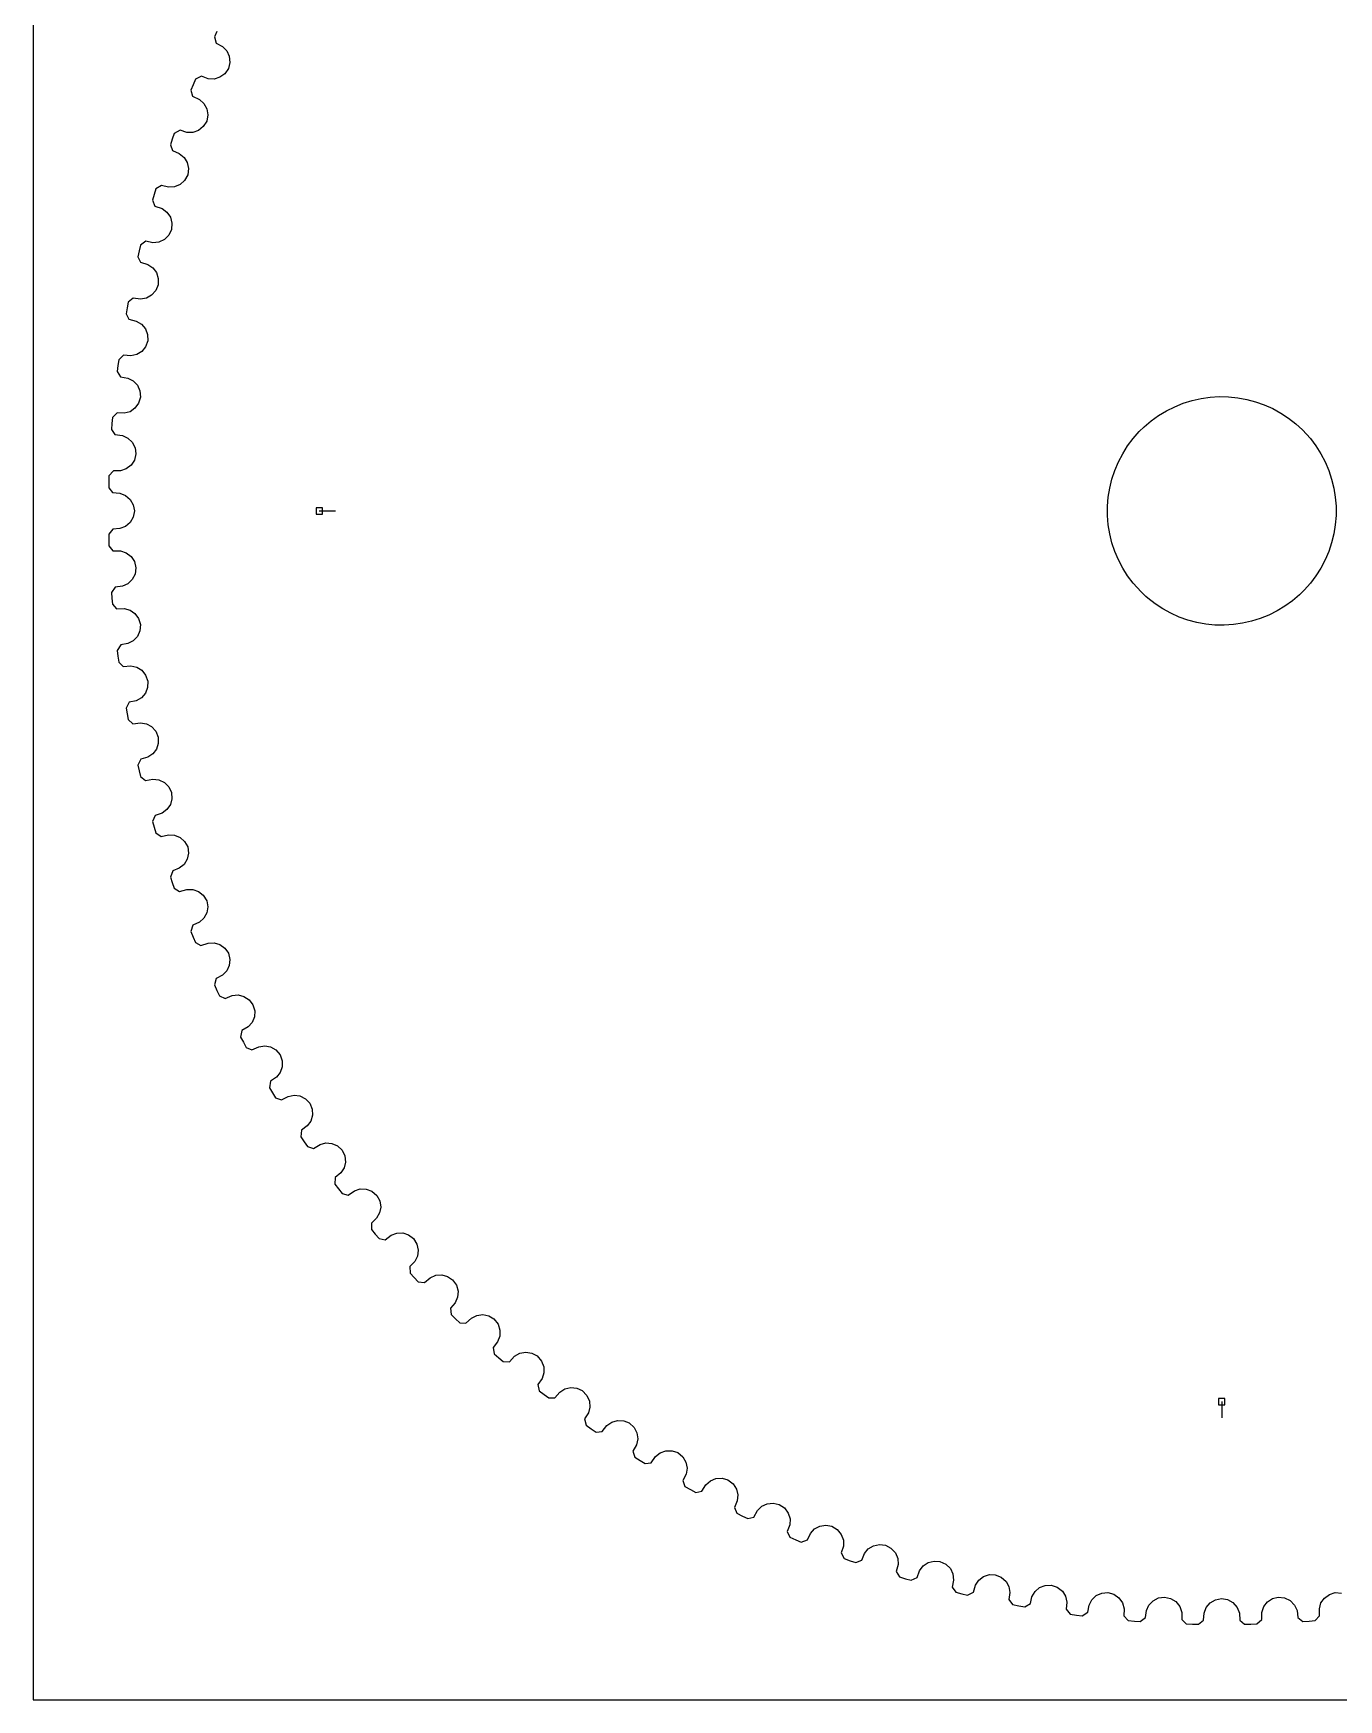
# Model space of a CAD drawing. Extents: x 0 to 216, y 0 to 279.
# Drawn here: x 0 to 115.5, y 0 to 147.4 of the extents above; entities that cross this region are included whole.
import ezdxf

# ---------------------------------------------------------------- set-up
doc = ezdxf.new("R2010")
doc.units = 0

msp = doc.modelspace()

# ---------------------------------------------------------------- linework, layer by layer
at = {"layer": 'annotation', "color": 1}
for p, q in [((25.295276, 105.131258), (26.724026, 105.131257)), ((105.131257, 26.360251), (105.131257, 24.931502))]:
    msp.add_line(p, q, dxfattribs=at)
at = {"layer": 'boundary', "color": 5}
for p, q in [((16.238119, 147.531074), (16.015767, 147.056905)), ((16.015767, 147.056905), (16.167356, 146.494857)), ((16.167356, 146.494857), (16.723488, 146.199569)), ((16.723488, 146.199569), (17.104999, 145.820126)), ((17.104999, 145.820126), (17.330463, 145.33849)), ((17.387116, 144.800823), (17.262299, 144.252885)), ((17.330463, 145.33849), (17.387116, 144.800823)), ((14.344454, 143.303204), (14.140887, 142.820736)), ((14.863657, 143.566638), (14.344454, 143.303204)), ((15.455172, 143.35103), (14.863657, 143.566638)), ((15.992319, 143.321671), (15.455172, 143.35103)), ((16.501033, 143.47637), (15.992319, 143.321671)), ((16.938572, 143.793862), (16.501033, 143.47637)), ((17.262299, 144.252885), (16.938572, 143.793862)), ((14.140887, 142.820736), (13.943643, 142.335567)), ((13.943643, 142.335567), (14.094367, 141.809296)), ((14.094367, 141.809296), (14.695256, 141.516406)), ((14.695256, 141.516406), (15.096068, 141.157414)), ((15.096068, 141.157414), (15.346428, 140.688326)), ((15.431203, 140.154292), (15.335224, 139.600541)), ((15.346428, 140.688326), (15.431203, 140.154292)), ((12.9758, 138.789789), (12.471131, 138.499479)), ((13.577798, 138.60531), (12.9758, 138.789789)), ((14.115774, 138.604172), (13.577798, 138.60531)), ((14.61567, 138.785329), (14.115774, 138.604172)), ((15.035993, 139.125234), (14.61567, 138.785329)), ((15.335224, 139.600541), (15.035993, 139.125234)), ((12.293083, 138.006946), (12.121467, 137.51213)), ((12.121467, 137.51213), (12.299579, 136.99451)), ((12.471131, 138.499479), (12.293083, 138.006946)), ((12.299579, 136.99451), (12.914896, 136.733438)), ((12.914896, 136.733438), (13.334069, 136.395919)), ((13.334069, 136.395919), (13.608616, 135.940632)), ((13.608616, 135.940632), (13.721188, 135.411683)), ((13.380347, 134.36343), (12.978397, 134.001943)), ((13.654265, 134.853783), (13.380347, 134.36343)), ((13.721188, 135.411683), (13.654265, 134.853783)), ((10.699691, 133.103203), (10.554224, 132.599981)), ((10.851801, 133.604347), (10.699691, 133.103203)), ((11.340495, 133.920598), (10.851801, 133.604347)), ((11.95131, 133.767866), (11.340495, 133.920598)), ((12.488662, 133.794948), (11.95131, 133.767866)), ((12.978397, 134.001943), (12.488662, 133.794948)), ((10.554224, 132.599981), (10.75915, 132.092412)), ((10.75915, 132.092412), (11.387391, 131.863934)), ((11.387391, 131.863934), (11.823587, 131.548825)), ((11.823587, 131.548825), (12.121576, 131.108481)), ((12.224083, 130.025471), (11.976206, 129.521525)), ((12.121576, 131.108481), (12.261744, 130.586172)), ((12.261744, 130.586172), (12.224083, 130.025471)), ((9.490832, 128.631086), (9.365179, 128.122679)), ((9.962399, 128.972548), (9.490832, 128.631086)), ((10.580373, 128.851984), (9.962399, 128.972548)), ((11.115551, 128.907079), (10.580373, 128.851984)), ((11.593762, 129.139493), (11.115551, 128.907079)), ((11.976206, 129.521525), (11.593762, 129.139493)), ((9.365179, 128.122679), (9.246273, 127.612611)), ((9.246273, 127.612611), (9.477494, 127.11646)), ((9.477494, 127.11646), (10.116787, 126.921178)), ((10.116787, 126.921178), (10.568855, 126.629311)), ((10.568855, 126.629311), (10.889469, 126.20505)), ((10.889469, 126.20505), (11.056822, 125.690833)), ((11.056822, 125.690833), (11.048525, 125.128991)), ((8.845044, 123.95903), (8.39194, 123.593496)), ((9.468516, 123.871046), (8.845044, 123.95903)), ((10.000067, 123.95405), (9.468516, 123.871046)), ((10.465409, 124.211263), (10.000067, 123.95405)), ((10.827414, 124.612697), (10.465409, 124.211263)), ((11.048525, 125.128991), (10.827414, 124.612697)), ((8.293164, 123.079175), (8.201133, 122.563504)), ((8.201133, 122.563504), (8.457928, 122.080174)), ((8.39194, 123.593496), (8.293164, 123.079175)), ((8.457928, 122.080174), (9.106619, 121.918555)), ((9.106619, 121.918555), (9.573312, 121.650758)), ((9.573312, 121.650758), (9.915703, 121.243928)), ((9.915703, 121.243928), (10.109732, 120.739257)), ((9.937086, 119.650538), (9.596554, 119.230636)), ((10.130903, 120.177623), (9.937086, 119.650538)), ((10.109732, 120.739257), (10.130903, 120.177623)), ((7.486563, 117.986387), (7.421609, 117.46667)), ((7.558361, 118.505273), (7.486563, 117.986387)), ((7.99165, 118.894048), (7.558361, 118.505273)), ((8.61875, 118.838851), (7.99165, 118.894048)), ((9.145316, 118.949559), (8.61875, 118.838851)), ((9.596554, 119.230636), (9.145316, 118.949559)), ((7.421609, 117.46667), (7.703407, 116.997455)), ((7.703407, 116.997455), (8.359572, 116.87007)), ((8.359572, 116.87007), (8.839751, 116.627072)), ((8.839751, 116.627072), (9.203004, 116.238712)), ((9.203004, 116.238712), (9.423073, 115.744829)), ((9.473603, 115.185094), (9.307588, 114.648579)), ((9.423073, 115.744829), (9.473603, 115.185094)), ((7.404489, 113.79128), (6.992056, 113.380321)), ((8.033665, 113.768941), (7.404489, 113.79128)), ((8.553589, 113.907062), (8.033665, 113.768941)), ((8.989579, 114.211411), (8.553589, 113.907062)), ((9.307588, 114.648579), (8.989579, 114.211411)), ((6.947546, 112.858477), (6.909879, 112.336084)), ((6.909879, 112.336084), (7.215884, 111.88221)), ((6.992056, 113.380321), (6.947546, 112.858477)), ((7.215884, 111.88221), (7.877825, 111.789327)), ((7.877825, 111.789327), (8.370049, 111.571771)), ((8.370049, 111.571771), (8.753111, 111.202968)), ((8.753111, 111.202968), (8.998705, 110.721268)), ((8.998705, 110.721268), (9.07849, 110.164987)), ((8.646146, 109.167306), (8.226653, 108.840555)), ((8.940811, 109.620514), (8.646146, 109.167306)), ((9.07849, 110.164987), (8.940811, 109.620514)), ((6.677777, 107.709349), (6.6675, 107.1857)), ((6.694897, 108.232811), (6.677777, 107.709349)), ((7.085122, 108.664781), (6.694897, 108.232811)), ((7.714717, 108.675406), (7.085122, 108.664781)), ((8.226653, 108.840555), (7.714717, 108.675406)), ((6.6675, 107.1857), (6.996757, 106.748468)), ((6.996757, 106.748468), (7.66274, 106.690345)), ((7.66274, 106.690345), (8.165543, 106.498852)), ((8.165543, 106.498852), (8.56739, 106.150611)), ((8.56739, 106.150611), (8.837989, 105.682416)), ((8.946721, 105.131074), (8.837783, 104.580149)), ((8.837989, 105.682416), (8.946721, 105.131074)), ((7.034598, 103.528602), (6.6675, 103.076794)), ((7.66274, 103.572169), (7.034598, 103.528602)), ((8.165337, 103.76388), (7.66274, 103.572169)), ((8.567184, 104.112137), (8.165337, 103.76388)), ((8.837783, 104.580149), (8.567184, 104.112137)), ((6.6675, 103.076794), (6.677777, 102.553165)), ((6.677777, 102.553165), (6.694897, 102.029693)), ((6.694897, 102.029693), (7.046593, 101.610288)), ((7.046593, 101.610288), (7.714717, 101.587109)), ((7.714717, 101.587109), (8.226864, 101.422188)), ((8.226864, 101.422188), (8.646455, 101.095458)), ((8.646455, 101.095458), (8.941017, 100.642063)), ((8.941017, 100.642063), (9.078605, 100.097164)), ((8.752802, 99.059765), (8.369837, 98.690951)), ((8.998499, 99.541288), (8.752802, 99.059765)), ((9.078605, 100.097164), (8.998499, 99.541288)), ((7.252899, 98.396822), (6.909879, 97.92641)), ((6.909879, 97.92641), (6.947546, 97.404038)), ((6.947546, 97.404038), (6.992056, 96.882173)), ((7.877825, 98.473187), (7.252899, 98.396822)), ((8.369837, 98.690951), (7.877825, 98.473187)), ((6.992056, 96.882173), (7.365318, 96.481756)), ((7.365318, 96.481756), (8.033665, 96.493574)), ((8.033665, 96.493574), (8.553795, 96.355692)), ((8.553795, 96.355692), (8.989888, 96.051364)), ((8.989888, 96.051364), (9.307794, 95.614008)), ((9.422861, 94.517788), (9.202695, 94.024012)), ((9.307794, 95.614008), (9.473706, 95.077058)), ((9.473706, 95.077058), (9.422861, 94.517788)), ((7.739515, 93.2835), (7.421608, 92.795741)), ((8.359572, 93.392445), (7.739515, 93.2835)), ((8.839545, 93.63565), (8.359572, 93.392445)), ((9.202695, 94.024012), (8.839545, 93.63565)), ((7.421608, 92.795741), (7.486564, 92.276128)), ((7.486564, 92.276128), (7.558361, 91.757242)), ((7.558361, 91.757242), (7.952001, 91.376928)), ((7.952001, 91.376928), (8.61875, 91.423664)), ((8.61875, 91.423664), (9.145419, 91.313266)), ((9.145419, 91.313266), (9.596863, 91.032191)), ((9.596863, 91.032191), (9.937292, 90.61208)), ((9.937292, 90.61208), (10.131006, 90.084477)), ((10.131006, 90.084477), (10.109526, 89.523258)), ((9.573106, 88.611861), (9.10662, 88.34396)), ((9.915497, 89.01869), (9.573106, 88.611861)), ((10.109526, 89.523258), (9.915497, 89.01869)), ((8.493, 88.202644), (8.201133, 87.698905)), ((8.201133, 87.698905), (8.293164, 87.18334)), ((8.293164, 87.18334), (8.39194, 86.669019)), ((9.10662, 88.34396), (8.493, 88.202644)), ((8.39194, 86.669019), (8.804995, 86.309845)), ((8.804995, 86.309845), (9.468516, 86.391469)), ((9.468516, 86.391469), (10.000169, 86.308672)), ((10.000169, 86.308672), (10.465621, 86.051563)), ((10.465621, 86.051563), (10.827627, 85.649817)), ((10.827627, 85.649817), (11.048628, 85.133214)), ((10.889251, 84.05757), (10.568649, 83.633413)), ((11.056513, 84.571682), (10.889251, 84.05757)), ((11.048628, 85.133214), (11.056513, 84.571682)), ((9.511476, 83.168168), (9.246273, 82.649903)), ((9.246273, 82.649903), (9.365179, 82.139836)), ((10.116787, 83.341337), (9.511476, 83.168168)), ((10.568649, 83.633413), (10.116787, 83.341337)), ((9.365179, 82.139836), (9.490832, 81.631429)), ((9.490832, 81.631429), (9.922084, 81.294251)), ((9.922084, 81.294251), (10.580373, 81.410531)), ((10.580373, 81.410531), (11.115654, 81.355644)), ((11.115654, 81.355644), (11.593968, 81.123333)), ((11.593968, 81.123333), (11.976424, 80.741095)), ((11.976424, 80.741095), (12.224192, 80.236733)), ((12.261539, 79.676343), (12.121261, 79.15424)), ((12.224192, 80.236733), (12.261539, 79.676343)), ((10.791934, 78.193972), (10.554224, 77.662534)), ((11.387391, 78.398581), (10.791934, 78.193972)), ((11.823272, 78.713899), (11.387391, 78.398581)), ((12.121261, 79.15424), (11.823272, 78.713899)), ((10.554224, 77.662534), (10.699691, 77.159312)), ((10.699691, 77.159312), (10.851801, 76.658168)), ((10.851801, 76.658168), (11.300022, 76.344073)), ((11.300022, 76.344073), (11.95131, 76.494648)), ((11.95131, 76.494648), (12.488765, 76.467879)), ((12.488765, 76.467879), (12.978603, 76.260884)), ((12.978603, 76.260884), (13.380553, 75.899188)), ((13.380553, 75.899188), (13.654368, 75.40842)), ((13.654368, 75.40842), (13.720982, 74.850832)), ((13.33376, 73.866699), (12.914896, 73.529077)), ((13.608307, 74.322088), (13.33376, 73.866699)), ((13.720982, 74.850832), (13.608307, 74.322088)), ((12.331059, 73.293551), (12.121467, 72.750385)), ((12.121467, 72.750385), (12.293083, 72.255569)), ((12.293083, 72.255569), (12.471131, 71.762933)), ((12.914896, 73.529077), (12.331059, 73.293551)), ((12.471131, 71.762933), (12.935246, 71.472779)), ((12.935246, 71.472779), (13.577798, 71.657205)), ((13.577798, 71.657205), (14.115876, 71.658658)), ((14.115876, 71.658658), (14.615882, 71.477501)), ((14.615882, 71.477501), (15.036199, 71.137384)), ((15.036199, 71.137384), (15.335327, 70.661662)), ((15.346119, 69.574395), (15.095862, 69.10521)), ((15.335327, 70.661662), (15.430997, 70.108223)), ((15.430997, 70.108223), (15.346119, 69.574395)), ((14.124488, 68.480388), (13.943643, 67.926948)), ((13.943643, 67.926948), (14.140887, 67.441779)), ((14.695256, 68.746109), (14.124488, 68.480388)), ((15.095862, 69.10521), (14.695256, 68.746109)), ((14.140887, 67.441779), (14.344454, 66.959208)), ((14.344454, 66.959208), (14.823155, 66.693774)), ((14.823155, 66.693774), (15.455172, 66.911485)), ((15.455172, 66.911485), (15.992422, 66.941156)), ((15.992422, 66.941156), (16.501244, 66.786454)), ((16.501244, 66.786454), (16.938784, 66.468752)), ((16.938784, 66.468752), (17.262402, 66.009318)), ((17.330052, 64.924128), (17.10469, 64.442492)), ((17.262402, 66.009318), (17.38691, 65.461692)), ((17.38691, 65.461692), (17.330052, 64.924128)), ((16.167356, 63.767658), (16.015767, 63.20561)), ((16.723488, 64.062946), (16.167356, 63.767658)), ((17.10469, 64.442492), (16.723488, 64.062946)), ((16.015767, 63.20561), (16.238119, 62.731441)), ((16.238119, 62.731441), (16.46669, 62.260176)), ((16.46669, 62.260176), (16.958544, 62.020033)), ((16.958544, 62.020033), (17.578335, 62.270659)), ((17.578335, 62.270659), (18.113307, 62.328347)), ((18.113307, 62.328347), (18.629494, 62.200414)), ((18.629494, 62.200414), (19.083015, 61.906058)), ((19.083015, 61.906058), (19.430293, 61.464264)), ((19.430293, 61.464264), (19.58333, 60.923896)), ((19.58333, 60.923896), (19.554692, 60.384055)), ((18.454045, 59.168335), (18.332026, 58.599126)), ((18.993994, 59.492265), (18.454045, 59.168335)), ((19.354758, 59.891311), (18.993994, 59.492265)), ((19.554692, 60.384055), (19.354758, 59.891311)), ((18.332026, 58.599126), (18.578964, 58.137206)), ((18.578964, 58.137206), (18.831852, 57.6786)), ((18.831852, 57.6786), (19.335664, 57.464573)), ((19.335664, 57.464573), (19.941502, 57.747183)), ((19.941502, 57.747183), (20.472732, 57.832782)), ((20.472732, 57.832782), (20.994835, 57.73214)), ((20.994835, 57.73214), (21.463193, 57.461953)), ((21.463193, 57.461953), (21.833083, 57.038835)), ((21.833083, 57.038835), (22.014135, 56.507184)), ((22.014135, 56.507184), (22.013826, 55.966614)), ((20.978339, 54.694977), (20.886303, 54.120163)), ((21.500546, 55.046814), (20.978339, 54.694977)), ((21.840042, 55.464122), (21.500546, 55.046814)), ((22.013826, 55.966614), (21.840042, 55.464122)), ((20.886303, 54.120163), (21.15701, 53.671832)), ((21.15701, 53.671832), (21.433623, 53.227025)), ((21.433623, 53.227025), (21.947931, 53.039667)), ((21.947931, 53.039667), (22.538115, 53.35361)), ((22.538115, 53.35361), (23.064156, 53.466909)), ((23.064156, 53.466909), (23.590825, 53.393766)), ((23.590825, 53.393766), (24.07267, 53.148378)), ((24.07267, 53.148378), (24.464252, 52.745283)), ((24.464252, 52.745283), (24.672899, 52.223804)), ((24.700811, 51.683957), (24.553581, 51.173062)), ((24.672899, 52.223804), (24.700811, 51.683957)), ((23.733391, 50.359922), (23.671549, 49.781063)), ((24.236395, 50.738526), (23.733391, 50.359922)), ((24.553581, 51.173062), (24.236395, 50.738526)), ((23.671549, 49.781063), (23.965281, 49.347465)), ((23.965281, 49.347465), (24.264833, 48.91781)), ((24.264833, 48.91781), (24.788226, 48.757633)), ((24.788226, 48.757633), (25.361114, 49.10198)), ((25.361114, 49.10198), (25.880523, 49.242669)), ((25.880523, 49.242669), (26.410312, 49.197123)), ((26.410312, 49.197123), (26.904395, 48.977363)), ((26.904395, 48.977363), (27.316415, 48.595228)), ((27.316415, 48.595228), (27.552042, 48.085472)), ((27.608276, 47.547805), (27.487923, 47.029959)), ((27.552042, 48.085472), (27.608276, 47.547805)), ((26.711414, 46.1749), (26.679972, 45.593552)), ((27.193979, 46.579345), (26.711414, 46.1749)), ((27.487923, 47.029959), (27.193979, 46.579345)), ((26.679972, 45.593552), (26.996013, 45.176033)), ((26.996013, 45.176033), (27.317657, 44.762565)), ((27.317657, 44.762565), (27.848696, 44.630013)), ((27.848696, 44.630013), (28.402747, 45.003902)), ((28.402747, 45.003902), (28.914156, 45.171576)), ((28.914156, 45.171576), (29.445603, 45.153832)), ((29.445603, 45.153832), (29.950478, 44.960221)), ((29.950478, 44.960221), (30.382005, 44.600183)), ((30.382005, 44.600183), (30.643992, 44.103503)), ((30.635175, 43.046015), (30.365097, 42.580666)), ((30.728241, 43.569469), (30.635175, 43.046015)), ((30.643992, 44.103503), (30.728241, 43.569469)), ((29.904417, 42.151526), (29.903382, 41.569349)), ((29.903382, 41.569349), (30.241001, 41.168852)), ((30.365097, 42.580666), (29.904417, 42.151526)), ((31.654789, 41.070699), (32.15666, 41.264825)), ((32.15666, 41.264825), (32.688307, 41.274993)), ((32.688307, 41.274993), (33.202629, 41.108052)), ((30.241001, 41.168852), (30.583706, 40.772916)), ((30.583706, 40.772916), (31.120994, 40.668248)), ((31.120994, 40.668248), (31.654789, 41.070699)), ((33.202629, 41.108052), (33.625702, 40.796726)), ((33.625702, 40.796726), (33.940024, 40.288789)), ((33.940024, 40.288789), (34.052087, 39.759939)), ((33.741229, 38.753399), (33.303586, 38.300816)), ((33.986508, 39.232234), (33.741229, 38.753399)), ((34.052087, 39.759939), (33.986508, 39.232234)), ((33.303586, 38.300816), (33.333048, 37.71936)), ((33.333048, 37.71936), (33.691117, 37.337122)), ((33.691117, 37.337122), (34.054158, 36.959552)), ((34.054158, 36.959552), (34.596181, 36.883214)), ((34.596181, 36.883214), (35.108121, 37.31305)), ((35.108121, 37.31305), (35.599091, 37.533221)), ((35.599091, 37.533221), (36.129498, 37.571095)), ((36.129498, 37.571095), (36.65191, 37.431332)), ((36.65191, 37.431332), (37.090696, 37.142563)), ((37.090696, 37.142563), (37.431126, 36.651807)), ((37.532906, 35.599195), (37.313049, 35.108121)), ((37.431126, 36.651807), (37.57078, 36.129498)), ((37.57078, 36.129498), (37.532906, 35.599195)), ((37.313049, 35.108121), (36.899684, 34.633223)), ((36.899684, 34.633223), (36.959553, 34.054158)), ((36.959553, 34.054158), (37.337121, 33.691117)), ((38.753399, 33.741229), (39.232234, 33.986818)), ((39.232234, 33.986818), (39.759939, 34.052396)), ((39.759939, 34.052396), (40.288892, 33.940127)), ((40.288892, 33.940127), (40.742221, 33.674776)), ((37.337121, 33.691117), (37.719359, 33.333048)), ((37.719359, 33.333048), (38.264678, 33.285225)), ((38.264678, 33.285225), (38.753399, 33.741229)), ((40.742221, 33.674776), (41.107846, 33.202424)), ((41.107846, 33.202424), (41.274581, 32.688205)), ((41.274581, 32.688205), (41.264619, 32.15666)), ((41.070699, 31.654789), (40.682751, 31.158835)), ((40.682751, 31.158835), (40.772916, 30.583706)), ((41.264619, 32.15666), (41.070699, 31.654789)), ((40.772916, 30.583706), (41.168852, 30.241001)), ((41.168852, 30.241001), (41.569349, 29.903382)), ((41.569349, 29.903382), (42.116401, 29.884166)), ((42.116401, 29.884166), (42.580666, 30.365097)), ((42.580666, 30.365097), (43.045912, 30.635381)), ((43.045912, 30.635381), (43.569469, 30.72855)), ((43.569469, 30.72855), (44.103605, 30.644095)), ((44.103605, 30.644095), (44.570216, 30.402824)), ((44.570216, 30.402824), (44.960118, 29.950272)), ((44.960118, 29.950272), (45.153523, 29.445494)), ((45.003901, 28.402747), (44.64252, 27.88728)), ((45.171261, 28.914053), (45.003901, 28.402747)), ((45.153523, 29.445494), (45.171261, 28.914053)), ((44.64252, 27.88728), (44.762565, 27.317554)), ((44.762565, 27.317554), (45.176032, 26.996013)), ((45.176032, 26.996013), (45.593655, 26.679972)), ((45.593655, 26.679972), (46.140891, 26.689353)), ((46.140891, 26.689353), (46.579344, 27.193979)), ((46.579344, 27.193979), (47.029856, 27.488232)), ((47.029856, 27.488232), (47.547805, 27.608597)), ((47.547805, 27.608597), (48.085575, 27.552248)), ((48.085575, 27.552248), (48.564195, 27.335709)), ((48.564195, 27.335709), (48.977157, 26.904189)), ((48.977157, 26.904189), (49.196808, 26.410203)), ((49.10198, 25.361114), (48.768092, 24.827396)), ((49.24236, 25.880523), (49.10198, 25.361114)), ((49.196808, 26.410203), (49.24236, 25.880523)), ((48.768092, 24.827396), (48.91781, 24.264833)), ((48.91781, 24.264833), (49.347465, 23.965281)), ((49.347465, 23.965281), (49.781063, 23.671446)), ((49.781063, 23.671446), (50.327112, 23.709574)), ((50.327112, 23.709574), (50.738526, 24.236395)), ((50.738526, 24.236395), (51.172959, 24.55389)), ((51.172959, 24.55389), (51.683956, 24.701228)), ((51.683956, 24.701228), (52.223906, 24.673111)), ((52.223906, 24.673111), (52.713241, 24.481873)), ((52.713241, 24.481873), (53.148275, 24.072566)), ((53.148275, 24.072566), (53.393348, 23.590722)), ((53.393348, 23.590722), (53.4666, 23.064053)), ((53.35361, 22.538116), (53.048051, 21.98758)), ((53.4666, 23.064053), (53.35361, 22.538116)), ((53.048051, 21.98758), (53.197888, 21.460473)), ((53.197888, 21.460473), (53.671832, 21.157011)), ((53.671832, 21.157011), (54.120163, 20.886303)), ((54.120163, 20.886303), (54.663444, 20.952874)), ((54.663444, 20.952874), (55.046814, 21.500546)), ((55.046814, 21.500546), (55.464019, 21.840351)), ((55.464019, 21.840351), (55.966511, 22.01425)), ((55.966511, 22.01425), (56.507293, 22.014353)), ((56.507293, 22.014353), (57.005913, 21.849004)), ((57.005913, 21.849004), (57.461747, 21.46309)), ((57.461747, 21.46309), (57.731825, 20.994732)), ((57.731825, 20.994732), (57.83247, 20.472629)), ((57.747182, 19.941502), (57.470879, 19.375712)), ((57.470879, 19.375712), (57.648079, 18.857207)), ((57.83247, 20.472629), (57.747182, 19.941502)), ((59.492264, 18.993995), (59.891207, 19.355067)), ((59.891207, 19.355067), (60.383946, 19.555007)), ((60.383946, 19.555007), (60.923896, 19.583536)), ((60.923896, 19.583536), (61.430539, 19.444457)), ((61.430539, 19.444457), (61.905953, 19.082912)), ((57.648079, 18.857207), (58.137205, 18.578964)), ((58.137205, 18.578964), (58.599126, 18.332026)), ((58.599126, 18.332026), (59.138186, 18.426955)), ((59.138186, 18.426955), (59.492264, 18.993995)), ((61.905953, 19.082912), (62.200102, 18.629397)), ((62.200102, 18.629397), (62.328032, 18.113204)), ((62.328032, 18.113204), (62.270659, 17.578335)), ((62.270659, 17.578335), (62.024238, 16.998858)), ((62.024238, 16.998858), (62.228378, 16.490321)), ((62.228378, 16.490321), (62.731441, 16.238119)), ((62.731441, 16.238119), (63.20561, 16.015767)), ((63.738971, 16.138723), (64.062946, 16.723488)), ((64.062946, 16.723488), (64.442389, 17.104999)), ((64.442389, 17.104999), (64.924024, 17.330464)), ((64.924024, 17.330464), (65.461692, 17.387116)), ((65.461692, 17.387116), (65.974903, 17.274831)), ((65.974903, 17.274831), (66.442414, 16.962497)), ((66.442414, 16.962497), (66.786144, 16.501032)), ((66.786144, 16.501032), (66.940844, 15.992319)), ((63.20561, 16.015767), (63.738971, 16.138723)), ((66.911485, 15.455172), (66.695876, 14.863657)), ((66.695876, 14.863657), (66.926239, 14.366409)), ((66.940844, 15.992319), (66.911485, 15.455172)), ((68.746109, 14.695256), (69.105101, 15.096067)), ((69.105101, 15.096067), (69.574189, 15.346428)), ((69.574189, 15.346428), (70.108222, 15.431203)), ((70.108222, 15.431203), (70.626635, 15.345922)), ((70.626635, 15.345922), (71.109819, 15.058504)), ((71.109819, 15.058504), (71.477186, 14.615671)), ((66.926239, 14.366409), (67.441779, 14.140887)), ((67.441779, 14.140887), (67.926948, 13.943643)), ((67.926948, 13.943643), (68.480388, 14.124488)), ((68.480388, 14.124488), (68.746109, 14.695256)), ((71.657204, 13.577798), (71.472725, 12.9758)), ((71.477186, 14.615671), (71.658343, 14.115774)), ((71.658343, 14.115774), (71.657204, 13.577798)), ((73.529077, 12.914896), (73.866596, 13.334069)), ((73.866596, 13.334069), (74.321882, 13.608616)), ((74.321882, 13.608616), (74.850832, 13.721188)), ((74.850832, 13.721188), (75.372888, 13.663127)), ((75.372888, 13.663127), (75.870479, 13.401397)), ((75.870479, 13.401397), (76.260572, 12.978398)), ((71.472725, 12.9758), (71.728845, 12.491328)), ((71.728845, 12.491328), (72.255569, 12.293083)), ((72.255569, 12.293083), (72.750385, 12.121467)), ((72.750385, 12.121467), (73.293551, 12.331059)), ((73.293551, 12.331059), (73.529077, 12.914896)), ((76.260572, 12.978398), (76.467567, 12.488663)), ((76.494648, 11.951311), (76.341917, 11.340495)), ((76.467567, 12.488663), (76.494648, 11.951311)), ((78.398581, 11.387391), (78.71369, 11.823587)), ((78.71369, 11.823587), (79.154034, 12.121576)), ((79.154034, 12.121576), (79.676343, 12.261744)), ((79.676343, 12.261744), (80.200774, 12.231057)), ((80.200774, 12.231057), (80.711346, 11.99574)), ((80.711346, 11.99574), (81.123022, 11.593762)), ((76.341917, 11.340495), (76.623069, 10.870162)), ((76.623069, 10.870162), (77.159312, 10.699691)), ((77.159312, 10.699691), (77.662534, 10.554224)), ((77.662534, 10.554224), (78.193972, 10.791934)), ((78.193972, 10.791934), (78.398581, 11.387391)), ((81.123022, 11.593762), (81.355436, 11.115551)), ((81.41053, 10.580373), (81.289966, 9.962399)), ((81.355436, 11.115551), (81.41053, 10.580373)), ((83.341337, 10.116787), (83.633204, 10.568855)), ((83.633204, 10.568855), (84.057465, 10.889469)), ((84.057465, 10.889469), (84.571682, 11.056822)), ((84.571682, 11.056822), (85.096962, 11.05358)), ((85.096962, 11.05358), (85.619162, 10.845351)), ((85.619162, 10.845351), (86.051252, 10.465409)), ((86.051252, 10.465409), (86.308465, 10.000067)), ((81.289966, 9.962399), (81.595399, 9.507355)), ((81.595399, 9.507355), (82.139836, 9.365179)), ((82.139836, 9.365179), (82.649904, 9.246273)), ((82.649904, 9.246273), (83.168167, 9.511476)), ((83.168167, 9.511476), (83.341337, 10.116787)), ((86.391469, 9.468516), (86.303485, 8.845044)), ((86.303485, 8.845044), (86.63219, 8.406576)), ((86.308465, 10.000067), (86.391469, 9.468516)), ((88.202644, 8.493001), (88.34396, 9.10662)), ((88.34396, 9.10662), (88.611756, 9.573312)), ((88.611756, 9.573312), (89.018587, 9.915703)), ((89.018587, 9.915703), (89.523258, 10.109732)), ((89.523258, 10.109732), (90.048091, 10.134042)), ((90.048091, 10.134042), (90.580444, 9.953397)), ((90.580444, 9.953397), (91.031879, 9.596555)), ((91.031879, 9.596555), (91.312956, 9.145316)), ((91.312956, 9.145316), (91.423664, 8.61875)), ((93.635443, 8.839751), (94.023803, 9.203004)), ((94.023803, 9.203004), (94.517686, 9.423073)), ((94.517686, 9.423073), (95.040513, 9.4748)), ((95.040513, 9.4748), (95.581591, 9.322251)), ((95.581591, 9.322251), (96.02593, 9.013155)), ((96.02593, 9.013155), (96.355453, 8.553589)), ((99.059547, 8.753111), (99.541247, 8.998705)), ((99.541247, 8.998705), (100.060609, 9.077774)), ((100.060609, 9.077774), (100.608935, 8.953742)), ((100.608935, 8.953742), (101.068839, 8.668364)), ((104.580099, 8.837989), (105.09461, 8.944063)), ((105.09461, 8.944063), (105.648669, 8.848959)), ((105.648669, 8.848959), (106.12288, 8.587993)), ((109.167056, 8.646455), (109.620452, 8.941017)), ((109.620452, 8.941017), (110.128708, 9.074)), ((110.128708, 9.074), (110.68699, 9.00792)), ((110.68699, 9.00792), (111.174203, 8.772149)), ((113.906823, 8.553795), (114.211151, 8.989887)), ((114.211151, 8.989887), (114.648506, 9.307794)), ((114.648506, 9.307794), (115.149108, 9.467188)), ((115.149108, 9.467188), (115.710054, 9.430447)), ((86.63219, 8.406576), (87.18334, 8.293164)), ((87.18334, 8.293164), (87.699011, 8.201133)), ((87.699011, 8.201133), (88.202644, 8.493001)), ((91.423664, 8.61875), (91.368467, 7.99165)), ((91.368467, 7.99165), (91.719695, 7.571027)), ((91.719695, 7.571027), (92.276128, 7.486564)), ((92.276128, 7.486564), (92.795845, 7.421609)), ((92.795845, 7.421609), (93.2835, 7.739516)), ((93.2835, 7.739516), (93.392445, 8.359572)), ((93.392445, 8.359572), (93.635443, 8.839751)), ((96.355453, 8.553589), (96.493574, 8.033666)), ((96.493574, 8.033666), (96.471234, 7.404489)), ((96.471234, 7.404489), (96.84402, 7.002754)), ((98.396822, 7.252899), (98.473187, 7.877825)), ((98.473187, 7.877825), (98.690744, 8.370049)), ((98.690744, 8.370049), (99.059547, 8.753111)), ((101.068839, 8.668364), (101.42196, 8.226653)), ((101.42196, 8.226653), (101.587109, 7.714717)), ((101.587109, 7.714717), (101.597734, 7.085123)), ((103.528602, 7.034599), (103.57217, 7.66274)), ((103.57217, 7.66274), (103.763663, 8.165543)), ((103.763663, 8.165543), (104.111904, 8.56739)), ((104.111904, 8.56739), (104.580099, 8.837989)), ((106.12288, 8.587993), (106.498634, 8.165338)), ((106.498634, 8.165338), (106.690345, 7.66274)), ((106.690345, 7.66274), (106.733913, 7.034599)), ((108.664781, 7.085122), (108.675406, 7.714717)), ((108.675406, 7.714717), (108.840327, 8.226865)), ((108.840327, 8.226865), (109.167056, 8.646455)), ((111.174203, 8.772149), (111.571564, 8.369837)), ((111.571564, 8.369837), (111.789327, 7.877825)), ((111.789327, 7.877825), (111.865693, 7.252899)), ((113.380341, 6.992056), (113.79128, 7.404489)), ((113.768941, 8.033665), (113.906823, 8.553795)), ((113.79128, 7.404489), (113.768941, 8.033665)), ((96.84402, 7.002754), (97.404038, 6.947546)), ((97.404038, 6.947546), (97.926431, 6.909879)), ((97.926431, 6.909879), (98.396822, 7.252899)), ((101.597734, 7.085123), (101.991031, 6.703572)), ((101.991031, 6.703572), (102.553165, 6.677777)), ((102.553165, 6.677777), (103.076815, 6.6675)), ((103.076815, 6.6675), (103.528602, 7.034599)), ((106.733913, 7.034599), (107.146639, 6.674127)), ((107.146639, 6.674127), (107.709349, 6.677777)), ((107.709349, 6.677777), (108.232822, 6.694897)), ((108.232822, 6.694897), (108.664781, 7.085122)), ((111.865693, 7.252899), (112.296727, 6.914482)), ((112.296727, 6.914482), (112.858477, 6.947546)), ((112.858477, 6.947546), (113.380341, 6.992056))]:
    msp.add_line(p, q, dxfattribs=at)
at = {"layer": 'frame', "color": 5}
for p, q in [((0, 279.4), (0, 0)), ((0, 0), (215.9, 0))]:
    msp.add_line(p, q, dxfattribs=at)
at = {"layer": 'hole', "color": 5}
for p, q in [((102.5035, 114.893669), (103.29757, 115.07346)), ((103.29757, 115.07346), (104.103531, 115.188769)), ((104.103531, 115.188769), (104.916158, 115.238855)), ((104.916158, 115.238855), (105.730179, 115.223386)), ((105.730179, 115.223386), (106.540316, 115.142469)), ((106.540316, 115.142469), (107.341316, 114.996622)), ((107.341316, 114.996622), (108.127979, 114.786797)), ((98.887233, 113.082487), (99.547292, 113.559134)), ((99.547292, 113.559134), (100.243562, 113.981132)), ((100.243562, 113.981132), (100.971533, 114.345729)), ((100.971533, 114.345729), (101.726478, 114.650567)), ((101.726478, 114.650567), (102.5035, 114.893669)), ((108.127979, 114.786797), (108.895207, 114.514352)), ((108.895207, 114.514352), (109.63803, 114.181056)), ((109.63803, 114.181056), (110.351622, 113.789061)), ((110.351622, 113.789061), (111.031361, 113.340925)), ((97.295145, 111.529241), (97.835385, 112.139039)), ((97.835385, 112.139039), (98.267674, 112.554265)), ((98.267674, 112.554265), (98.887233, 113.082487)), ((111.031361, 113.340925), (111.672834, 112.839542)), ((111.672834, 112.839542), (112.271876, 112.288165)), ((112.271876, 112.288165), (112.96737, 111.529241)), ((96.37031, 110.189391), (96.805736, 110.877951)), ((96.805736, 110.877951), (97.295145, 111.529241)), ((112.96737, 111.529241), (113.456779, 110.877951)), ((113.456779, 110.877951), (113.892204, 110.189391)), ((95.672382, 108.718538), (95.991714, 109.468023)), ((95.991714, 109.468023), (96.37031, 110.189391)), ((113.892204, 110.189391), (114.270801, 109.468024)), ((114.270801, 109.468024), (114.590133, 108.718538)), ((95.219432, 107.15477), (95.414401, 107.945779)), ((95.414401, 107.945779), (95.672382, 108.718538)), ((114.590133, 108.718538), (114.848114, 107.945779)), ((114.848114, 107.945779), (115.043083, 107.15477)), ((95.023197, 105.538597), (95.088751, 106.350636)), ((95.088751, 106.350636), (95.219432, 107.15477)), ((115.043083, 107.15477), (115.173764, 106.350636)), ((115.173764, 106.350636), (115.239317, 105.538598)), ((25.581026, 105.417008), (25.009526, 105.417008)), ((25.009526, 105.417008), (25.009526, 104.845508)), ((25.009526, 104.845508), (25.581026, 104.845508)), ((25.581026, 104.845508), (25.581026, 105.417008)), ((95.023197, 104.723918), (95.023197, 105.538597)), ((95.088751, 103.911879), (95.023197, 104.723918)), ((115.239317, 104.723917), (115.173764, 103.911879)), ((115.239317, 105.538598), (115.239317, 104.723917)), ((95.219432, 103.107744), (95.088751, 103.911879)), ((115.173764, 103.911879), (115.043083, 103.107744)), ((95.414401, 102.316736), (95.219432, 103.107744)), ((95.672382, 101.543977), (95.414401, 102.316736)), ((114.848114, 102.316735), (114.590133, 101.543977)), ((115.043083, 103.107744), (114.848114, 102.316735)), ((95.991714, 100.794491), (95.672382, 101.543977)), ((96.37031, 100.073124), (95.991714, 100.794491)), ((114.2708, 100.794492), (113.892204, 100.073124)), ((114.590133, 101.543977), (114.2708, 100.794492)), ((96.805736, 99.384564), (96.37031, 100.073124)), ((97.295145, 98.733274), (96.805736, 99.384564)), ((113.456779, 99.384564), (112.96737, 98.733274)), ((113.892204, 100.073124), (113.456779, 99.384564)), ((97.990639, 97.974349), (97.295145, 98.733274)), ((98.422928, 97.559123), (97.990639, 97.974349)), ((98.589681, 97.422973), (98.422928, 97.559123)), ((99.231154, 96.92159), (98.589681, 97.422973)), ((111.994841, 97.70825), (111.375282, 97.180028)), ((112.42713, 98.123476), (111.994841, 97.70825)), ((112.96737, 98.733274), (112.42713, 98.123476)), ((99.910893, 96.473454), (99.231154, 96.92159)), ((100.624485, 96.081459), (99.910893, 96.473454)), ((101.367308, 95.748163), (100.624485, 96.081459)), ((109.290982, 95.916785), (108.536037, 95.611947)), ((110.018953, 96.281383), (109.290982, 95.916785)), ((110.715223, 96.703381), (110.018953, 96.281383)), ((111.375282, 97.180028), (110.715223, 96.703381)), ((102.134536, 95.475718), (101.367308, 95.748163)), ((102.921198, 95.265893), (102.134536, 95.475718)), ((103.722199, 95.120046), (102.921198, 95.265893)), ((104.532336, 95.039129), (103.722199, 95.120046)), ((105.346357, 95.02366), (104.532336, 95.039129)), ((106.158983, 95.073746), (105.346357, 95.02366)), ((106.964945, 95.189055), (106.158983, 95.073746)), ((107.759014, 95.368846), (106.964945, 95.189055)), ((108.536037, 95.611947), (107.759014, 95.368846)), ((105.417007, 26.646001), (104.845507, 26.646001)), ((104.845507, 26.646001), (104.845507, 26.074501)), ((105.417007, 26.074501), (105.417007, 26.646001)), ((104.845507, 26.074501), (105.417007, 26.074501))]:
    msp.add_line(p, q, dxfattribs=at)

doc.saveas('drawing.dxf')
